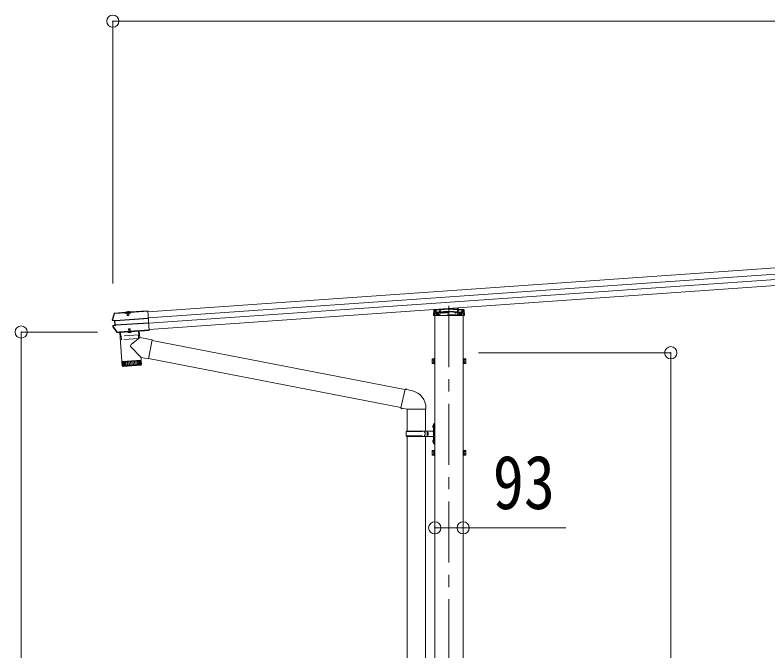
# Model space of a CAD drawing. Units: millimetres at full size, sheet at 1:40; details may follow other scales. Extents: x -11243 to 11243, y -7760 to 7760.
# Drawn here: x 1174 to 3638, y -2911 to -830 of the extents above; entities that cross this region are included whole.
import ezdxf
from ezdxf.enums import TextEntityAlignment as Align

# ---------------------------------------------------------------- set-up
doc = ezdxf.new("R2010")
doc.units = ezdxf.units.MM
doc.header["$LTSCALE"] = 40
doc.header["$PDMODE"] = 32
doc.header["$PDSIZE"] = 40
doc.linetypes.add('CHAIN1', pattern=[8, 5, -1, 1, -1])
doc.linetypes.add('DASHED1', pattern=[1.8, 1.2, -0.6])
for name, color, linetype, lineweight in [('0-1_本体', 5, 'CHAIN1', 9), ('0-3_ELV2', 4, 'Continuous', 9), ('0-6_OTH_LINE', 6, 'Continuous', 9), ('0-9_OUTLINE', 7, 'Continuous', 9)]:
    doc.layers.add(name, color=color, linetype=linetype, lineweight=lineweight)
doc.styles.add('ＭＳ ゴシック', font='')
doc.styles.get('ＭＳ ゴシック').set_extended_font_data('MS Gothic')

msp = doc.modelspace()

# ---------------------------------------------------------------- linework, layer by layer
at = {"layer": '0-1_本体'}
msp.add_line((2593.91, -1781.75), (2593.91, -4481.03), dxfattribs=at)
at = {"layer": '0-3_ELV2'}
for p, q in [((6471.13, -1460.76), (1608.57, -1800.79)), ((6472.55, -1481.07), (1609.99, -1821.1)), ((6473.75, -1498.31), (1611.19, -1838.33)), ((6475.17, -1518.62), (1612.61, -1858.64)), ((1550.19, -1801.67), (1608.34, -1797.6)), ((1608.34, -1797.6), (1612.85, -1862.04)), ((2545.5, -1793.89), (2593.91, -1790.5)), ((2593.91, -1790.5), (2642.33, -1793.89)), ((2593.91, -1790.5), (2593.91, -1791.44)), ((2623.73, -1787.97), (2624.01, -1792.61)), ((2643.26, -1794.82), (2644.36, -1812.9)), ((1500.21, -1805.17), (1500.02, -1805.31)), ((1500.02, -1805.31), (1500.12, -1806.78)), ((1500.12, -1806.78), (1500.24, -1806.7)), ((1500.44, -1805.15), (1500.21, -1805.17)), ((1500.31, -1806.66), (1500.21, -1805.17)), ((1500.24, -1806.7), (1500.31, -1806.66)), ((1500.31, -1806.66), (1535.93, -1804.17)), ((1500.44, -1805.15), (1535.82, -1802.67)), ((1610.02, -1821.56), (1502.89, -1829.05)), ((1502.98, -1830.28), (1610.11, -1822.79)), ((1534.64, -1804.39), (1534.77, -1806.35)), ((1551.73, -1805.16), (1534.77, -1806.35)), ((1535.93, -1804.17), (1535.82, -1802.67)), ((1536.07, -1803.47), (1535.82, -1802.67)), ((1536, -1804.76), (1535.96, -1804.29)), ((1550.3, -1803.76), (1536, -1804.76)), ((1550.05, -1802.62), (1536.09, -1803.6)), ((1536.09, -1803.6), (1536.17, -1804.75)), ((1537.22, -1803.52), (1537.2, -1803.33)), ((1548.48, -1803.28), (1537.8, -1804.03)), ((1540.16, -1804.47), (1540.26, -1805.96)), ((1540.75, -1805.23), (1540.88, -1804.72)), ((1540.75, -1805.23), (1545.73, -1804.88)), ((1540.75, -1805.23), (1541.23, -1812.11)), ((1541.18, -1805.2), (1541.08, -1804.7)), ((1541.18, -1805.2), (1541.72, -1813)), ((1541.23, -1812.11), (1546.22, -1811.76)), ((1545.3, -1804.91), (1545.33, -1804.4)), ((1545.3, -1804.91), (1545.85, -1812.71)), ((1545.73, -1804.88), (1545.53, -1804.39)), ((1545.54, -1813.51), (1546.22, -1811.76)), ((1545.73, -1804.88), (1546.22, -1811.76)), ((1546.25, -1805.55), (1546.14, -1804.05)), ((1547.79, -1804.23), (1547.73, -1803.33)), ((1548.99, -1802.7), (1548.98, -1802.5)), ((1550.19, -1801.67), (1550.05, -1802.49)), ((1550.05, -1802.62), (1550.13, -1803.77)), ((1550.29, -1803.17), (1550.19, -1801.67)), ((1550.27, -1803.29), (1550.29, -1803.17)), ((1551.6, -1803.2), (1550.27, -1803.29)), ((1550.27, -1803.29), (1550.3, -1803.76)), ((1550.29, -1803.17), (1608.45, -1799.1)), ((1551.6, -1803.2), (1551.73, -1805.16)), ((2544.98, -1802.39), (2593.91, -1798.97)), ((2547.41, -4985.17), (2547.41, -1812.9)), ((2593.91, -1798.97), (2642.85, -1802.39)), ((2593.91, -1798.97), (2593.91, -1799.91)), ((2640.41, -4985.17), (2640.41, -1812.9)), ((1499.08, -1830.55), (1494.33, -1829.99)), ((1500.49, -1829.21), (1494.51, -1828.5)), ((1495.84, -1847.11), (1501.63, -1845.54)), ((1500, -1830.49), (1499.08, -1830.55)), ((1500.97, -1844.36), (1500.05, -1844.42)), ((1501.4, -1829.15), (1500.49, -1829.21)), ((1501.63, -1845.54), (1500.49, -1829.21)), ((1500.71, -1830.55), (1501.24, -1830.51)), ((1502.54, -1845.48), (1501.63, -1845.54)), ((1502.19, -1844.16), (1501.65, -1844.2)), ((1502.01, -1829.17), (1501.79, -1829.18)), ((1502.89, -1845.4), (1503.12, -1845.38)), ((1503.95, -1844.15), (1611.07, -1836.66)), ((1504.04, -1845.38), (1611.16, -1837.89)), ((1509.07, -1867.8), (1509.8, -1867.74)), ((1509.45, -1869.28), (1509.9, -1869.24)), ((1509.8, -1867.74), (1509.9, -1869.24)), ((1516.06, -1868.45), (1510.08, -1868.86)), ((1515.96, -1866.95), (1516.06, -1868.45)), ((1516.06, -1867.9), (1516.06, -1867.9)), ((1516.29, -1868.8), (1516.06, -1868.45)), ((1516.18, -1867.3), (1597.58, -1861.61)), ((1516.18, -1867.3), (1516.29, -1868.8)), ((1516.29, -1868.8), (1597.69, -1863.11)), ((1516.62, -1868.77), (1580.46, -1864.3)), ((1542.67, -1867.19), (1542.66, -1866.95)), ((1554.44, -1866.37), (1542.67, -1867.19)), ((1546.15, -1856.68), (1545.47, -1858.43)), ((1550.46, -1858.08), (1545.47, -1858.43)), ((1545.8, -1863.23), (1545.47, -1858.43)), ((1546.23, -1863.1), (1545.84, -1857.48)), ((1549.54, -1856.44), (1546.15, -1856.68)), ((1550.46, -1858.08), (1549.54, -1856.44)), ((1550.35, -1862.81), (1549.96, -1857.19)), ((1550.79, -1862.89), (1550.46, -1858.08)), ((1554.44, -1866.37), (1554.43, -1866.12)), ((1597.58, -1861.61), (1597.69, -1863.11)), ((1597.86, -1862.73), (1597.69, -1863.11)), ((1597.76, -1861.23), (1597.86, -1862.73)), ((1603.85, -1862.31), (1597.86, -1862.73)), ((1603.74, -1860.81), (1603.85, -1862.31)), ((1604.07, -1862.66), (1603.85, -1862.31)), ((1603.97, -1861.16), (1612.75, -1860.55)), ((1603.97, -1861.16), (1604.07, -1862.66)), ((1604.07, -1862.66), (1612.85, -1862.04)), ((1605.26, -1861.07), (1605.37, -1862.57)), ((1605.34, -1862.17), (1612.82, -1861.65)), ((2538.71, -1956.17), (2539.29, -1955.17)), ((2538.71, -1956.17), (2538.71, -1969.17)), ((2538.71, -1969.17), (2539.29, -1970.18)), ((2544.21, -1955.17), (2539.29, -1955.17)), ((2544.21, -1958.92), (2539.29, -1958.92)), ((2544.21, -1966.43), (2539.29, -1966.43)), ((2544.21, -1970.18), (2539.29, -1970.18)), ((2544.2, -1962.97), (2545.81, -1962.97)), ((2544.21, -1954.97), (2544.21, -1969.98)), ((2545.81, -1955.42), (2544.21, -1955.42)), ((2544.21, -1961.97), (2545.81, -1961.97)), ((2544.21, -1969.52), (2545.81, -1969.52)), ((2642.01, -1955.42), (2643.61, -1955.42)), ((2643.61, -1961.97), (2642.01, -1961.97)), ((2643.62, -1962.97), (2642.01, -1962.97)), ((2643.61, -1969.52), (2642.01, -1969.52)), ((2643.61, -1954.97), (2643.61, -1969.98)), ((2643.61, -1954.97), (2648.53, -1954.97)), ((2643.61, -1958.72), (2648.53, -1958.72)), ((2643.61, -1966.23), (2648.53, -1966.23)), ((2643.61, -1969.98), (2648.53, -1969.98)), ((2649.11, -1955.97), (2648.53, -1954.97)), ((2649.11, -1968.97), (2648.53, -1969.98)), ((2649.11, -1955.97), (2649.11, -1968.97)), ((2538.71, -2256.17), (2539.29, -2255.17)), ((2538.71, -2256.17), (2538.71, -2269.17)), ((2544.21, -2255.17), (2539.29, -2255.17)), ((2544.21, -2258.92), (2539.29, -2258.92)), ((2544.21, -2266.43), (2539.29, -2266.43)), ((2544.2, -2262.97), (2545.81, -2262.97)), ((2544.21, -2254.97), (2544.21, -2269.98)), ((2545.81, -2255.42), (2544.21, -2255.42)), ((2544.21, -2261.97), (2545.81, -2261.97)), ((2642.01, -2255.42), (2643.61, -2255.42)), ((2643.61, -2261.97), (2642.01, -2261.97)), ((2643.62, -2262.97), (2642.01, -2262.97)), ((2643.61, -2254.97), (2643.61, -2269.98)), ((2643.61, -2254.97), (2648.53, -2254.97)), ((2643.61, -2258.72), (2648.53, -2258.72)), ((2643.61, -2266.23), (2648.53, -2266.23)), ((2649.11, -2255.97), (2648.53, -2254.97)), ((2649.11, -2255.97), (2649.11, -2268.97)), ((2538.71, -2269.17), (2539.29, -2270.18)), ((2544.21, -2270.18), (2539.29, -2270.18)), ((2544.21, -2269.52), (2545.81, -2269.52)), ((2643.61, -2269.52), (2642.01, -2269.52)), ((2643.61, -2269.98), (2648.53, -2269.98)), ((2649.11, -2268.97), (2648.53, -2269.98))]:
    msp.add_line(p, q, dxfattribs=at)
at = {"layer": '0-3_ELV2', "linetype": 'DASHED1'}
for p, q in [((2547.52, -1795.75), (2546.47, -1812.9)), ((2593.91, -1792.51), (2547.52, -1795.75)), ((2550.71, -1795.53), (2550.71, -1809.17)), ((2551.91, -1795.44), (2551.91, -1810.9)), ((2563.15, -1803.34), (2563.84, -1792.16)), ((2565.85, -1792.01), (2564.57, -1812.9)), ((2640.31, -1795.75), (2593.91, -1792.51)), ((2621.73, -1788.11), (2623.25, -1812.9)), ((2624.01, -1792.61), (2624.67, -1803.34)), ((2635.91, -1795.44), (2635.91, -1810.9)), ((2637.11, -1795.53), (2637.11, -1809.17)), ((2641.36, -1812.9), (2640.31, -1795.75)), ((1538.42, -1803.41), (1538.35, -1803.66)), ((1538.48, -1802.88), (1547.65, -1802.24)), ((1538.55, -1803.98), (1538.48, -1802.88)), ((1540.54, -1800.5), (1541.94, -1802.87)), ((1540.88, -1804.72), (1540.98, -1804.32)), ((1540.98, -1804.32), (1540.91, -1803.21)), ((1541.06, -1804.7), (1540.92, -1802.71)), ((1541.08, -1804.7), (1540.97, -1804.11)), ((1543.12, -1803.4), (1541.94, -1802.87)), ((1543.12, -1803.4), (1544.22, -1802.71)), ((1545.28, -1800.17), (1544.22, -1802.71)), ((1545.35, -1804.4), (1545.21, -1802.41)), ((1545.37, -1804.01), (1545.29, -1802.9)), ((1545.33, -1804.4), (1545.36, -1803.8)), ((1545.53, -1804.39), (1545.37, -1804.01)), ((1547.73, -1803.33), (1547.65, -1802.24)), ((1547.78, -1802.76), (1547.89, -1802.99)), ((2545.05, -1802.4), (2642.78, -1802.4)), ((2546.94, -1805.2), (2551.91, -1805.2)), ((2546.99, -1804.4), (2640.84, -1804.4)), ((2593.91, -1800.98), (2547, -1804.26)), ((2550.71, -1809.17), (2551.71, -1810.9)), ((2636.11, -1810.9), (2551.71, -1810.9)), ((2553.41, -1803.81), (2553.41, -1810.9)), ((2556.51, -1804.4), (2556.51, -1810.9)), ((2556.64, -1804.4), (2556.64, -1810.9)), ((2556.91, -1803.56), (2556.91, -1810.9)), ((2556.91, -1809.17), (2559.91, -1809.17)), ((2559.91, -1803.35), (2559.91, -1810.9)), ((2567.91, -1802.4), (2567.91, -1804.4)), ((2572.41, -1805.2), (2572.41, -1802.48)), ((2573.91, -1805.2), (2572.41, -1805.2)), ((2573.91, -1802.38), (2573.91, -1805.2)), ((2640.83, -1804.26), (2593.91, -1800.98)), ((2613.91, -1805.2), (2613.91, -1802.38)), ((2613.91, -1805.2), (2615.41, -1805.2)), ((2615.41, -1802.48), (2615.41, -1805.2)), ((2619.91, -1804.4), (2619.91, -1802.4)), ((2627.91, -1803.35), (2627.91, -1810.9)), ((2627.91, -1809.17), (2630.91, -1809.17)), ((2630.91, -1803.56), (2630.91, -1810.9)), ((2631.18, -1804.4), (2631.18, -1810.9)), ((2631.31, -1804.4), (2631.31, -1810.9)), ((2634.41, -1803.81), (2634.41, -1810.9)), ((2635.91, -1805.2), (2640.89, -1805.2)), ((2636.11, -1810.9), (2637.11, -1809.17)), ((1546.23, -1869.28), (1547.39, -1866.48)), ((1548.49, -1865.79), (1547.39, -1866.48)), ((1548.49, -1865.79), (1549.67, -1866.32)), ((1551.22, -1868.94), (1549.67, -1866.32))]:
    msp.add_line(p, q, dxfattribs=at)
at = {"layer": '0-3_ELV2'}
for points in [[(2644.36, -1812.9), (2543.46, -1812.9), (2544.57, -1794.82)], [(1493.41, -1826.85), (1496.23, -1817.19), (1499.25, -1807.58)], [(1535.93, -1804.17), (1535.96, -1804.29), (1534.64, -1804.39)], [(1547.79, -1804.23), (1538.62, -1804.87), (1538.55, -1803.98)], [(1541.23, -1812.11), (1542.14, -1813.75), (1545.54, -1813.51)], [(1495.45, -1845.67), (1500.05, -1844.42), (1499.08, -1830.55)], [(1508.03, -1867.32), (1501.47, -1858.28), (1495.11, -1849.1)], [(1516.18, -1867.3), (1515.96, -1866.95), (1509.97, -1867.36), (1509.8, -1867.74)], [(1509.97, -1867.36), (1510.08, -1868.86), (1509.9, -1869.24)], [(1580.89, -1863.27), (1580.82, -1862.27), (1515.98, -1866.81), (1516.05, -1867.8)], [(1603.97, -1861.16), (1603.74, -1860.81), (1597.76, -1861.23), (1597.58, -1861.61)], [(2547.41, -1953.97), (2545.81, -1953.97), (2545.81, -1970.97), (2547.41, -1970.97)], [(2640.41, -1953.97), (2642.01, -1953.97), (2642.01, -1970.97), (2640.41, -1970.97)], [(2547.41, -2253.97), (2545.81, -2253.97), (2545.81, -2270.97), (2547.41, -2270.97)], [(2640.41, -2253.97), (2642.01, -2253.97), (2642.01, -2270.97), (2640.41, -2270.97)]]:
    msp.add_lwpolyline(points, dxfattribs=at)
for centre, radius, start, end in [((2545.57, -1794.88), 1, 94, 176.5), ((2642.26, -1794.88), 1, 3.5, 86), ((1975.27, -1962.18), 502, 162.04537, 164.31277), ((1500.75, -1808.42), 3.19, 103.22631, 162.05142), ((1500.38, -1807.95), 1.2, 102.71221, 162.01357), ((1537.75, -1803.29), 0.55, 142.43917, 184), ((1537.76, -1803.48), 0.545, 184, 274), ((1543.42, -1807.65), 7.7, 45.56083, 142.43917), ((1548.45, -1802.74), 0.545, 274, 4), ((1548.43, -1802.54), 0.55, 4, 45.56083), ((2545.05, -1803.39), 1, 94, 176.5), ((2642.78, -1803.39), 1, 3.5, 86), ((1494.66, -1827.21), 2.8, 164.31277, 263.16971), ((1494.66, -1827.21), 1.3, 164.24366, 263.03582), ((1496.18, -1848.37), 2.8, 105.16971, 214.06629), ((1496.19, -1848.37), 1.3, 105.30295, 214.13631), ((1909.71, -1568.74), 502, 214.06629, 216.59248), ((1509.22, -1866.09), 3.19, 216.58984, 274.01289), ((1508.99, -1866.6), 1.2, 216.62025, 274.01295), ((1517.05, -1867.73), 1, 184, 274), ((1548.21, -1861.85), 7.7, 223.98312, 324.01688), ((1579.9, -1863.34), 1, 274, 4), ((2542.03, -1957.05), 3.32, 145.61575, 214.38425), ((2551.13, -1962.67), 12.42, 162.41205, 197.58795), ((2542.03, -1968.3), 3.32, 145.61575, 214.38425), ((2645.79, -1956.85), 3.32, 325.61575, 34.38425), ((2636.69, -1962.47), 12.42, 342.41205, 17.58795), ((2645.79, -1968.1), 3.32, 325.61575, 34.38425), ((2542.03, -2257.05), 3.32, 145.61575, 214.38425), ((2551.13, -2262.67), 12.42, 162.41205, 197.58795), ((2542.03, -2268.3), 3.32, 145.61575, 214.38425), ((2645.79, -2256.85), 3.32, 325.61575, 34.38425), ((2636.69, -2262.47), 12.42, 342.41205, 17.58795), ((2645.79, -2268.1), 3.32, 325.61575, 34.38425)]:
    msp.add_arc(centre, radius, start, end, dxfattribs=at)
at = {"layer": '0-3_ELV2', "linetype": 'DASHED1'}
for centre, radius, start, end in [((1537.87, -1803.52), 0.5, 274, 344), ((1539.19, -1803.63), 0.8, 94, 164), ((1540.41, -1803.24), 0.5, 4, 94), ((1545.79, -1802.87), 0.5, 94, 184), ((1547.05, -1803.08), 0.8, 24, 94), ((1548.35, -1802.79), 0.5, 204, 274), ((2545.05, -1803.4), 1, 90, 176.5), ((2642.78, -1803.4), 1, 3.5, 90)]:
    msp.add_arc(centre, radius, start, end, dxfattribs=at)
at = {"layer": '0-3_ELV2'}
for centre, major_axis, ratio, start_param, end_param in [((1536.29, -1806.66), (-0.22, 3.19), 0.014286, 5.9883828, 6.2220988), ((1550.28, -1805.68), (-0.22, 3.19), 0.014286, 0.0610865, 0.2948025), ((1503.02, -1830.86), (3.03, -0.36), 0.014525, 2.4375911, 3.0658321), ((1503.91, -1843.56), (2.95, 0.8), 0.014957, 3.2171785, 3.8372566), ((1503.02, -1830.86), (2.99, 0.21), 0.19438, 1.5707963, 2.1939282), ((1502.91, -1829.33), (1.52, -0.18), 0.014525, 2.4126357, 3.0658321), ((1502.92, -1829.34), (1.5, 0.1), 0.19438, 1.5707963, 2.2034964), ((1503.91, -1843.57), (2.99, 0.21), 0.19438, 4.0848352, 4.712389), ((1504.02, -1845.08), (1.48, 0.4), 0.014957, 3.2171785, 3.8435615), ((1504.02, -1845.09), (1.5, 0.1), 0.19438, 4.0561004, 4.712389)]:
    msp.add_ellipse(centre, major_axis=major_axis, ratio=ratio, start_param=start_param, end_param=end_param, dxfattribs=at)
at = {"layer": '0-6_OTH_LINE'}
for p, q in [((6555.7, -850.09), (1493.86, -850.09)), ((1493.86, -850.09), (1493.86, -1708.99)), ((1193.86, -1867.28), (1443.86, -1867.28)), ((1193.86, -4435.17), (1193.86, -1867.28)), ((3319.91, -1935.17), (2690.41, -1935.17)), ((3319.91, -4435.17), (3319.91, -1935.17)), ((2547.41, -2507.87), (2640.41, -2507.87)), ((2640.41, -2507.87), (2976.56, -2507.87))]:
    msp.add_line(p, q, dxfattribs=at)
for p in [(1493.86, -850.09), (1193.86, -1867.28), (3319.91, -1935.17), (2547.41, -2507.87), (2640.41, -2507.87)]:
    msp.add_point(p, dxfattribs=at)
at = {"layer": '0-9_OUTLINE'}
for p, q in [((1516.55, -1868.77), (1523.18, -1963.54)), ((1580.4, -1864.31), (1581.85, -1885.11)), ((1581.85, -1885.11), (1553.55, -1908.58)), ((1622.61, -1893.04), (1581.85, -1885.11)), ((1622.61, -1893.04), (1610.55, -1955.08)), ((2449.99, -2055.49), (1622.3, -1894.61)), ((1586.42, -1950.38), (1553.14, -1915.9)), ((1523.18, -1963.54), (1587.02, -1959.07)), ((1587.09, -1960.07), (1523.25, -1964.54)), ((1523.25, -1964.54), (1524.39, -1977.54)), ((1524.97, -1979.07), (1523.95, -1964.49)), ((1525.18, -1964.4), (1526.22, -1979.37)), ((1528.03, -1979.24), (1526.99, -1964.28)), ((1527.67, -1963.23), (1527.76, -1964.22)), ((1529.35, -1964.11), (1530.39, -1979.07)), ((1533.26, -1978.87), (1532.21, -1963.91)), ((1536.57, -1978.64), (1535.52, -1963.68)), ((1539.21, -1963.42), (1540.26, -1978.38)), ((1543.21, -1963.14), (1544.26, -1978.1)), ((1547.45, -1962.84), (1548.5, -1977.81)), ((1551.84, -1962.54), (1552.88, -1977.5)), ((1556.29, -1962.23), (1557.33, -1977.19)), ((1560.72, -1961.92), (1561.76, -1976.88)), ((1565.04, -1961.61), (1566.08, -1976.58)), ((1569.17, -1961.33), (1570.21, -1976.29)), ((1573.02, -1961.06), (1574.07, -1976.02)), ((1576.53, -1960.81), (1577.58, -1975.77)), ((1579.63, -1960.59), (1580.67, -1975.56)), ((1582.24, -1960.41), (1583.29, -1975.37)), ((1582.53, -1959.39), (1582.59, -1960.39)), ((1584.33, -1960.27), (1585.38, -1975.23)), ((1585.86, -1960.16), (1586.9, -1975.12)), ((1586.42, -1950.38), (1587.02, -1959.07)), ((1586.42, -1950.38), (1610.55, -1955.08)), ((1587.78, -1973.11), (1587.09, -1960.07)), ((2436.39, -2113.97), (1610.85, -1953.51)), ((1524.38, -1977.49), (1587.77, -1973.06)), ((1584.99, -1976.26), (1527.59, -1980.27)), ((2450.35, -2053.93), (2435.99, -2115.69)), ((2450.35, -2053.93), (2474.66, -2059.74)), ((2435.99, -2115.69), (2456.07, -2120.23)), ((2435.99, -2115.69), (2439.99, -2118.36)), ((2440.87, -2116.79), (2439.99, -2118.36)), ((2518.8, -2116.06), (2518.8, -2120.23)), ((2456.07, -2120.23), (2518.8, -2120.23)), ((2457.44, -2120.23), (2457.44, -2191.23)), ((2517.44, -2120.23), (2517.44, -2191.23)), ((2543.41, -2168.23), (2546.41, -2166.73)), ((2543.41, -2168.23), (2543.41, -2232.23)), ((2546.41, -2166.73), (2546.41, -2233.73)), ((2546.41, -2166.73), (2547.41, -2166.73)), ((2455.44, -2191.23), (2541.44, -2191.23)), ((2455.44, -2191.23), (2455.44, -2193.23)), ((2514.44, -2191.23), (2514.44, -2195.73)), ((2522.41, -2191.23), (2522.41, -2209.23)), ((2541.11, -2174.08), (2543.16, -2175.08)), ((2542.38, -2172.08), (2543.01, -2172.08)), ((2542.38, -2172.08), (2542.38, -2180.38)), ((2542.38, -2180.38), (2543.01, -2180.38)), ((2543.01, -2172.08), (2543.41, -2172.48)), ((2543.16, -2175.08), (2543.77, -2176.23)), ((2454.44, -2193.23), (2504.77, -2193.23)), ((2454.44, -2207.23), (2504.77, -2207.23)), ((2455.44, -2209.23), (2455.44, -2207.23)), ((2455.44, -2209.23), (2541.44, -2209.23)), ((2457.42, -2209.23), (2457.42, -3201.2)), ((2514.44, -2195.73), (2516.44, -2195.73)), ((2514.44, -2209.23), (2514.44, -2204.73)), ((2514.44, -2204.73), (2516.44, -2204.73)), ((2516.44, -2195.73), (2516.44, -2204.73)), ((2517.42, -2209.23), (2517.42, -3201.2)), ((2522.41, -2195.73), (2525.41, -2195.73)), ((2522.41, -2204.73), (2525.41, -2204.73)), ((2525.41, -2195.73), (2525.41, -2204.73)), ((2541.11, -2222.08), (2543.16, -2223.08)), ((2542.38, -2220.08), (2543.01, -2220.08)), ((2542.38, -2220.08), (2542.38, -2228.38)), ((2542.38, -2228.38), (2543.01, -2228.38)), ((2543.01, -2220.08), (2543.01, -2228.38)), ((2543.01, -2220.08), (2543.41, -2220.48)), ((2543.01, -2228.38), (2543.41, -2227.98)), ((2543.16, -2223.08), (2543.77, -2224.23)), ((2543.41, -2232.23), (2546.41, -2233.73)), ((2546.41, -2233.73), (2547.41, -2233.73))]:
    msp.add_line(p, q, dxfattribs=at)
at = {"layer": '0-9_OUTLINE', "linetype": 'DASHED1'}
for p, q in [((1518.76, -1868.62), (1519.9, -1880.08)), ((1578.32, -1864.45), (1578.79, -1875.96)), ((1578.32, -1876.48), (1520.43, -1880.53)), ((1521.91, -1891.97), (1520.63, -1880.51)), ((1577.85, -1888.54), (1522.45, -1892.42)), ((1578.32, -1888.03), (1577.99, -1876.5))]:
    msp.add_line(p, q, dxfattribs=at)
at = {"layer": '0-9_OUTLINE'}
for points in [[(2450.35, -2053.93), (2455.07, -2053.49), (2455.21, -2055.1)], [(2541.11, -2178.38), (2543.16, -2177.38), (2543.77, -2176.23)], [(2543.01, -2172.08), (2543.01, -2180.38), (2543.41, -2179.98)], [(2541.11, -2226.38), (2543.16, -2225.38), (2543.77, -2224.23)]]:
    msp.add_lwpolyline(points, dxfattribs=at)
at = {"layer": '0-9_OUTLINE', "linetype": 'DASHED1'}
for centre, start, end in [((1520.4, -1880.03), 185.67065, 274), ((1522.41, -1891.92), 186.38594, 274), ((1577.82, -1888.04), 274, 1.61406), ((1578.29, -1875.98), 274, 2.32935)]:
    msp.add_arc(centre, 0.5, start, end, dxfattribs=at)
at = {"layer": '0-9_OUTLINE'}
for centre, radius, start, end in [((1556.74, -1912.42), 5, 129.65551, 223.97399), ((1527.38, -1977.28), 3, 185, 274.04832), ((1584.78, -1973.27), 3, 274, 3), ((2460.8, -2116.06), 58, 0, 76.56538), ((2504.77, -2191.23), 2, 270, 359.99998), ((2546.71, -2176.23), 6, 136.21765, 223.78235), ((2541.41, -2189.23), 2, 270, 359.99998), ((2503.19, -2200.23), 49.25, 171.82876, 180.00002), ((2503.19, -2200.23), 49.25, 180.00002, 188.17127), ((2504.77, -2209.23), 2, 0.00005, 90.00004), ((2541.41, -2211.23), 2, 0.00005, 90.00004), ((2546.71, -2224.23), 6, 136.21765, 223.78235)]:
    msp.add_arc(centre, radius, start, end, dxfattribs=at)

# ---------------------------------------------------------------- texts
at = {"layer": '0-6_OTH_LINE', "color": 7, "style": 'ＭＳ ゴシック', "width": 0.85}
msp.add_text('93', height=176, dxfattribs=at).set_placement((2737.43, -2499.39), align=Align.BOTTOM_LEFT)

doc.saveas('drawing.dxf')
